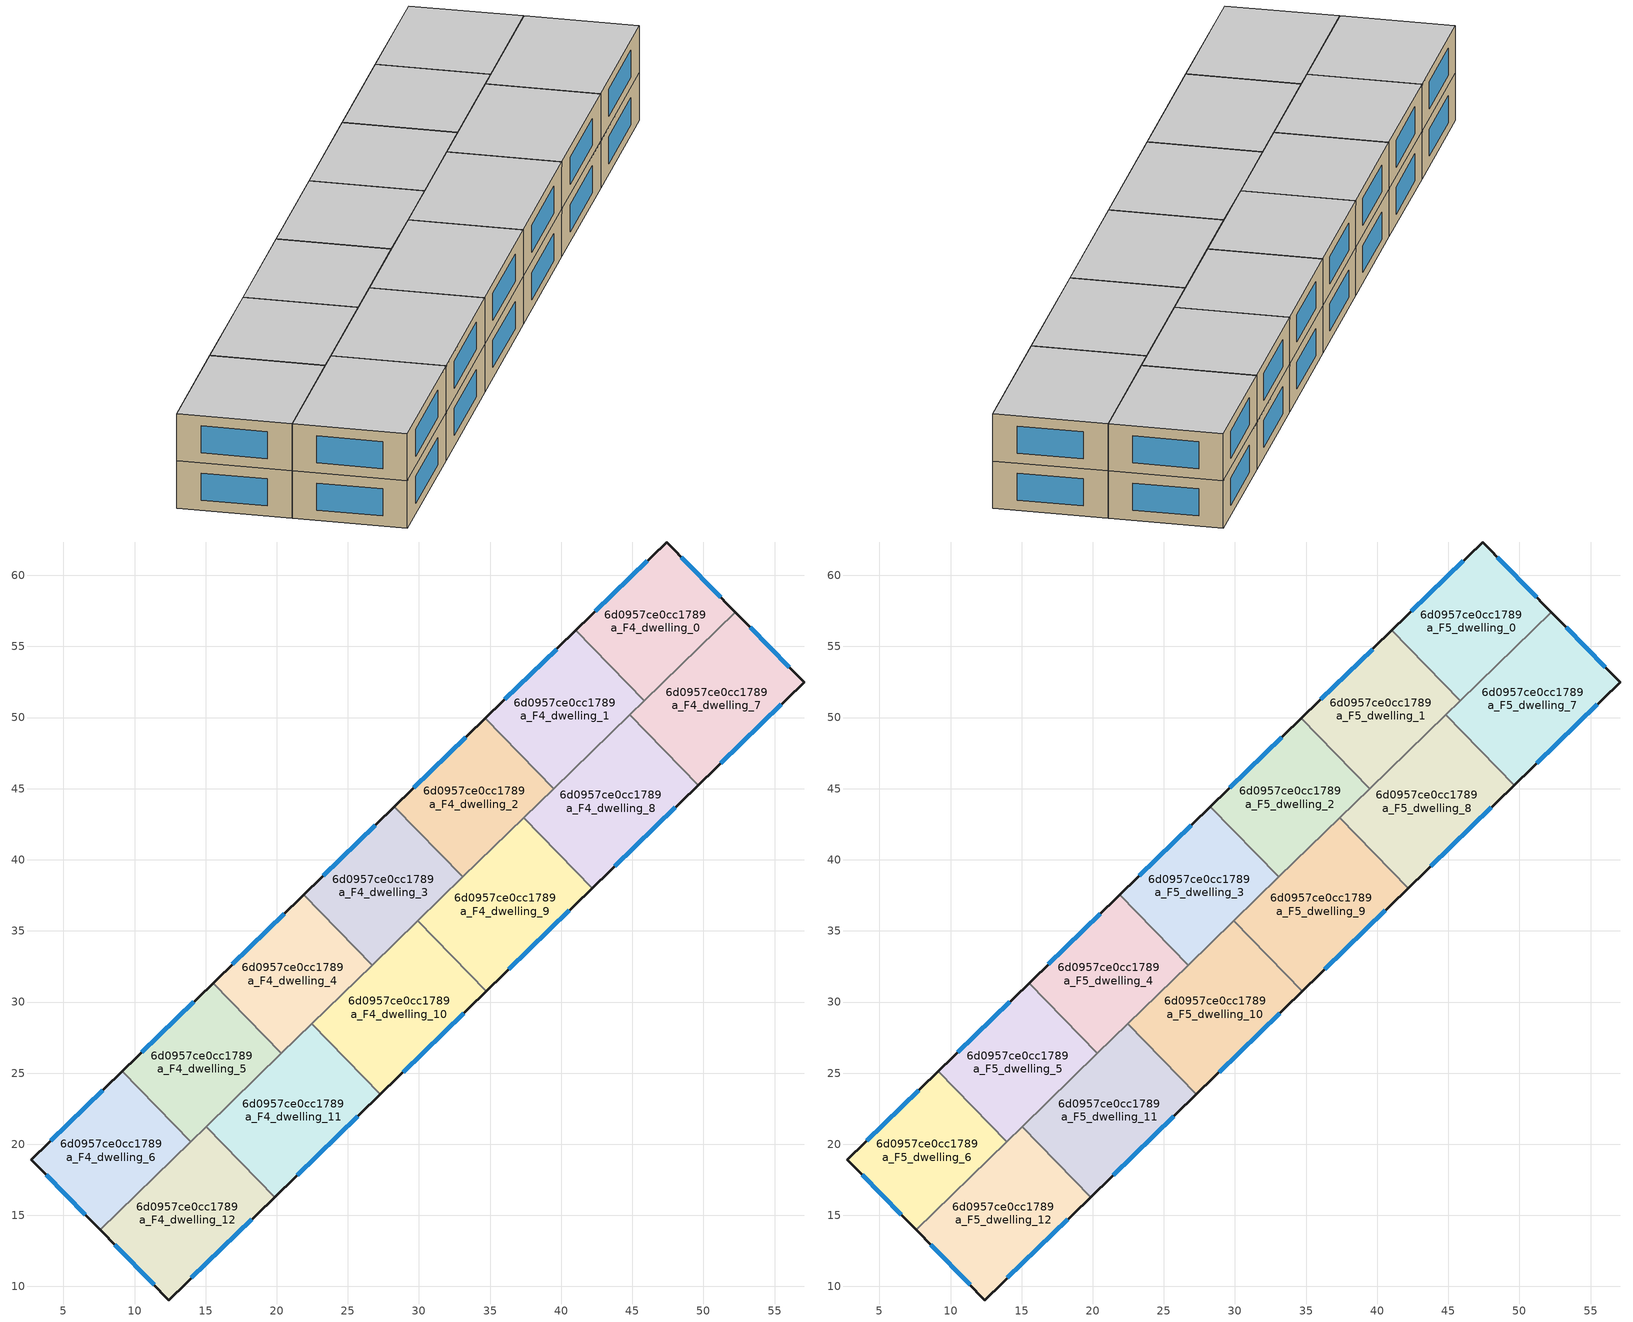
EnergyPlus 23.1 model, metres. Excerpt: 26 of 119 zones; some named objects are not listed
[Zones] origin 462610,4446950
6d0957ce0cc1789a_F4_dwelling_0
 floor to 6d0957ce0cc1789a_F3_dwelling_0 (EU_floor_Construction): 47.41,62.34 52.24,57.41 45.85,51.2 41.04,56.15 z12
 wall outside (EU_wall_Construction): 52.24,57.41 47.41,62.34 41.04,56.15 z12:15
 wall to 6d0957ce0cc1789a_F4_dwelling_1 (EU_wall_Construction): 41.04,56.15 45.85,51.2 z12:15
 wall to 6d0957ce0cc1789a_F4_dwelling_7 (EU_wall_Construction): 45.85,51.2 52.24,57.41 z12:15
 window (EU_Window_Construction): 46.04,61.02 42.4,57.47 / 51.2,58.47 48.44,61.29 z12.64:14.36
6d0957ce0cc1789a_F4_dwelling_1
 floor to 6d0957ce0cc1789a_F3_dwelling_1 (EU_floor_Construction): 41.04,56.15 45.85,51.2 39.47,44.99 34.66,49.94 z12
 wall outside (EU_wall_Construction): 41.04,56.15 34.66,49.94 z12:15
 wall to 6d0957ce0cc1789a_F4_dwelling_2 (EU_wall_Construction): 34.66,49.94 39.47,44.99 z12:15
 wall to 6d0957ce0cc1789a_F4_dwelling_8 (EU_wall_Construction): 39.47,44.99 44.81,50.18 z12:15
 wall to 6d0957ce0cc1789a_F4_dwelling_7 (EU_wall_Construction): 44.81,50.18 45.85,51.2 z12:15
 window (EU_Window_Construction): 39.67,54.82 36.02,51.27 z12.64:14.36
6d0957ce0cc1789a_F4_dwelling_10
 floor to 6d0957ce0cc1789a_F3_dwelling_10 (EU_floor_Construction): 29.92,35.71 34.73,30.76 27.29,23.52 22.48,28.47 z12
 wall outside (EU_wall_Construction): 27.29,23.52 34.73,30.76 z12:15
 wall to 6d0957ce0cc1789a_F4_dwelling_9 (EU_wall_Construction): 34.73,30.76 29.92,35.71 z12:15
 wall to 6d0957ce0cc1789a_F4_dwelling_11 (EU_wall_Construction): 22.48,28.47 27.29,23.52 z12:15
 wall to 6d0957ce0cc1789a_F4_dwelling_4 (EU_wall_Construction): 26.71,32.59 22.48,28.47 z12:15
 wall to 6d0957ce0cc1789a_F4_dwelling_3 (EU_wall_Construction): 29.92,35.71 26.71,32.59 z12:15
 window (EU_Window_Construction): 28.88,25.07 33.14,29.21 z12.64:14.36
6d0957ce0cc1789a_F4_dwelling_11
 floor to 6d0957ce0cc1789a_F3_dwelling_11 (EU_floor_Construction): 22.48,28.47 27.29,23.52 19.85,16.28 15.03,21.23 z12
 wall outside (EU_wall_Construction): 19.85,16.28 27.29,23.52 z12:15
 wall to 6d0957ce0cc1789a_F4_dwelling_12 (EU_wall_Construction): 15.03,21.23 19.85,16.28 z12:15
 wall to 6d0957ce0cc1789a_F4_dwelling_5 (EU_wall_Construction): 20.33,26.38 15.03,21.23 z12:15
 wall to 6d0957ce0cc1789a_F4_dwelling_4 (EU_wall_Construction): 22.48,28.47 20.33,26.38 z12:15
 window (EU_Window_Construction): 21.44,17.83 25.7,21.97 z12.64:14.36
6d0957ce0cc1789a_F4_dwelling_12
 floor to 6d0957ce0cc1789a_F3_dwelling_12 (EU_floor_Construction): 15.03,21.23 19.85,16.28 12.41,9.05 7.58,13.98 z12
 wall outside (EU_wall_Construction): 7.58,13.98 12.41,9.05 19.85,16.28 z12:15
 wall to 6d0957ce0cc1789a_F4_dwelling_6 (EU_wall_Construction): 13.95,20.18 7.58,13.98 z12:15
 wall to 6d0957ce0cc1789a_F4_dwelling_5 (EU_wall_Construction): 15.03,21.23 13.95,20.18 z12:15
 window (EU_Window_Construction): 14,10.6 18.25,14.73 / 8.62,12.93 11.38,10.11 z12.64:14.36
6d0957ce0cc1789a_F4_dwelling_2
 floor to 6d0957ce0cc1789a_F3_dwelling_2 (EU_floor_Construction): 34.66,49.94 39.47,44.99 33.09,38.79 28.28,43.74 z12
 wall outside (EU_wall_Construction): 34.66,49.94 28.28,43.74 z12:15
 wall to 6d0957ce0cc1789a_F4_dwelling_3 (EU_wall_Construction): 28.28,43.74 33.09,38.79 z12:15
 wall to 6d0957ce0cc1789a_F4_dwelling_9 (EU_wall_Construction): 33.09,38.79 37.36,42.95 z12:15
 wall to 6d0957ce0cc1789a_F4_dwelling_8 (EU_wall_Construction): 37.36,42.95 39.47,44.99 z12:15
 window (EU_Window_Construction): 33.29,48.62 29.64,45.07 z12.64:14.36
6d0957ce0cc1789a_F4_dwelling_3
 floor to 6d0957ce0cc1789a_F3_dwelling_3 (EU_floor_Construction): 28.28,43.74 33.09,38.79 26.71,32.59 21.9,37.54 z12
 wall outside (EU_wall_Construction): 28.28,43.74 21.9,37.54 z12:15
 wall to 6d0957ce0cc1789a_F4_dwelling_4 (EU_wall_Construction): 21.9,37.54 26.71,32.59 z12:15
 wall to 6d0957ce0cc1789a_F4_dwelling_9 (EU_wall_Construction): 29.92,35.71 33.09,38.79 z12:15
 window (EU_Window_Construction): 26.91,42.41 23.26,38.87 z12.64:14.36
6d0957ce0cc1789a_F4_dwelling_4
 floor to 6d0957ce0cc1789a_F3_dwelling_4 (EU_floor_Construction): 21.9,37.54 26.71,32.59 20.33,26.38 15.52,31.33 z12
 wall outside (EU_wall_Construction): 21.9,37.54 15.52,31.33 z12:15
 wall to 6d0957ce0cc1789a_F4_dwelling_5 (EU_wall_Construction): 15.52,31.33 20.33,26.38 z12:15
 window (EU_Window_Construction): 20.53,36.21 16.88,32.66 z12.64:14.36
6d0957ce0cc1789a_F4_dwelling_5
 floor to 6d0957ce0cc1789a_F3_dwelling_5 (EU_floor_Construction): 15.52,31.33 20.33,26.38 13.95,20.18 9.14,25.13 z12
 wall outside (EU_wall_Construction): 15.52,31.33 9.14,25.13 z12:15
 wall to 6d0957ce0cc1789a_F4_dwelling_6 (EU_wall_Construction): 9.14,25.13 13.95,20.18 z12:15
 window (EU_Window_Construction): 14.15,30 10.51,26.46 z12.64:14.36
6d0957ce0cc1789a_F4_dwelling_6
 floor to 6d0957ce0cc1789a_F3_dwelling_6 (EU_floor_Construction): 9.14,25.13 13.95,20.18 7.58,13.98 2.75,18.92 z12
 wall outside (EU_wall_Construction): 9.14,25.13 2.75,18.92 7.58,13.98 z12:15
 window (EU_Window_Construction): 3.79,17.86 6.55,15.04 / 7.77,23.8 4.12,20.25 z12.64:14.36
6d0957ce0cc1789a_F4_dwelling_7
 floor to 6d0957ce0cc1789a_F3_dwelling_7 (EU_floor_Construction): 52.24,57.41 57.07,52.48 49.62,45.24 44.81,50.18 z12
 wall outside (EU_wall_Construction): 49.62,45.24 57.07,52.48 52.24,57.41 z12:15
 wall to 6d0957ce0cc1789a_F4_dwelling_8 (EU_wall_Construction): 44.81,50.18 49.62,45.24 z12:15
 window (EU_Window_Construction): 56.04,53.54 53.27,56.36 / 51.22,46.79 55.48,50.93 z12.64:14.36
6d0957ce0cc1789a_F4_dwelling_8
 floor to 6d0957ce0cc1789a_F3_dwelling_8 (EU_floor_Construction): 44.81,50.18 49.62,45.24 42.18,38 37.36,42.95 z12
 wall outside (EU_wall_Construction): 42.18,38 49.62,45.24 z12:15
 wall to 6d0957ce0cc1789a_F4_dwelling_9 (EU_wall_Construction): 37.36,42.95 42.18,38 z12:15
 window (EU_Window_Construction): 43.77,39.55 48.02,43.68 z12.64:14.36
6d0957ce0cc1789a_F4_dwelling_9
 floor to 6d0957ce0cc1789a_F3_dwelling_9 (EU_floor_Construction): 37.36,42.95 42.18,38 34.73,30.76 29.92,35.71 z12
 wall outside (EU_wall_Construction): 34.73,30.76 42.18,38 z12:15
 window (EU_Window_Construction): 36.33,32.31 40.58,36.45 z12.64:14.36
6d0957ce0cc1789a_F5_dwelling_0
 floor to 6d0957ce0cc1789a_F4_dwelling_0 (EU_floor_Construction): 47.41,62.34 52.24,57.41 45.85,51.2 41.04,56.15 z15
 wall outside (EU_wall_Construction): 52.24,57.41 47.41,62.34 41.04,56.15 z15:18
 wall to 6d0957ce0cc1789a_F5_dwelling_1 (EU_wall_Construction): 41.04,56.15 45.85,51.2 z15:18
 wall to 6d0957ce0cc1789a_F5_dwelling_7 (EU_wall_Construction): 45.85,51.2 52.24,57.41 z15:18
 window (EU_Window_Construction): 46.04,61.02 42.4,57.47 / 51.2,58.47 48.44,61.29 z15.64:17.36
 ceiling to 6d0957ce0cc1789a_F6_dwelling_0 (EU_floor_Construction): 52.24,57.41 47.41,62.34 41.04,56.15 45.85,51.2 z18
6d0957ce0cc1789a_F5_dwelling_1
 floor to 6d0957ce0cc1789a_F4_dwelling_1 (EU_floor_Construction): 41.04,56.15 45.85,51.2 39.47,44.99 34.66,49.94 z15
 wall outside (EU_wall_Construction): 41.04,56.15 34.66,49.94 z15:18
 wall to 6d0957ce0cc1789a_F5_dwelling_2 (EU_wall_Construction): 34.66,49.94 39.47,44.99 z15:18
 wall to 6d0957ce0cc1789a_F5_dwelling_8 (EU_wall_Construction): 39.47,44.99 44.81,50.18 z15:18
 wall to 6d0957ce0cc1789a_F5_dwelling_7 (EU_wall_Construction): 44.81,50.18 45.85,51.2 z15:18
 window (EU_Window_Construction): 39.67,54.82 36.02,51.27 z15.64:17.36
 ceiling to 6d0957ce0cc1789a_F6_dwelling_1 (EU_floor_Construction): 45.85,51.2 41.04,56.15 34.66,49.94 39.47,44.99 z18
6d0957ce0cc1789a_F5_dwelling_10
 floor to 6d0957ce0cc1789a_F4_dwelling_10 (EU_floor_Construction): 29.92,35.71 34.73,30.76 27.29,23.52 22.48,28.47 z15
 wall outside (EU_wall_Construction): 27.29,23.52 34.73,30.76 z15:18
 wall to 6d0957ce0cc1789a_F5_dwelling_9 (EU_wall_Construction): 34.73,30.76 29.92,35.71 z15:18
 wall to 6d0957ce0cc1789a_F5_dwelling_11 (EU_wall_Construction): 22.48,28.47 27.29,23.52 z15:18
 wall to 6d0957ce0cc1789a_F5_dwelling_4 (EU_wall_Construction): 26.71,32.59 22.48,28.47 z15:18
 wall to 6d0957ce0cc1789a_F5_dwelling_3 (EU_wall_Construction): 29.92,35.71 26.71,32.59 z15:18
 window (EU_Window_Construction): 28.88,25.07 33.14,29.21 z15.64:17.36
 ceiling to 6d0957ce0cc1789a_F6_dwelling_10 (EU_floor_Construction): 34.73,30.76 29.92,35.71 22.48,28.47 27.29,23.52 z18
6d0957ce0cc1789a_F5_dwelling_11
 floor to 6d0957ce0cc1789a_F4_dwelling_11 (EU_floor_Construction): 22.48,28.47 27.29,23.52 19.85,16.28 15.03,21.23 z15
 wall outside (EU_wall_Construction): 19.85,16.28 27.29,23.52 z15:18
 wall to 6d0957ce0cc1789a_F5_dwelling_12 (EU_wall_Construction): 15.03,21.23 19.85,16.28 z15:18
 wall to 6d0957ce0cc1789a_F5_dwelling_5 (EU_wall_Construction): 20.33,26.38 15.03,21.23 z15:18
 wall to 6d0957ce0cc1789a_F5_dwelling_4 (EU_wall_Construction): 22.48,28.47 20.33,26.38 z15:18
 window (EU_Window_Construction): 21.44,17.83 25.7,21.97 z15.64:17.36
 ceiling to 6d0957ce0cc1789a_F6_dwelling_11 (EU_floor_Construction): 27.29,23.52 22.48,28.47 15.03,21.23 19.85,16.28 z18
6d0957ce0cc1789a_F5_dwelling_12
 floor to 6d0957ce0cc1789a_F4_dwelling_12 (EU_floor_Construction): 15.03,21.23 19.85,16.28 12.41,9.05 7.58,13.98 z15
 wall outside (EU_wall_Construction): 7.58,13.98 12.41,9.05 19.85,16.28 z15:18
 wall to 6d0957ce0cc1789a_F5_dwelling_6 (EU_wall_Construction): 13.95,20.18 7.58,13.98 z15:18
 wall to 6d0957ce0cc1789a_F5_dwelling_5 (EU_wall_Construction): 15.03,21.23 13.95,20.18 z15:18
 window (EU_Window_Construction): 14,10.6 18.25,14.73 / 8.62,12.93 11.38,10.11 z15.64:17.36
 ceiling to 6d0957ce0cc1789a_F6_dwelling_12 (EU_floor_Construction): 19.85,16.28 15.03,21.23 7.58,13.98 12.41,9.05 z18
6d0957ce0cc1789a_F5_dwelling_2
 floor to 6d0957ce0cc1789a_F4_dwelling_2 (EU_floor_Construction): 34.66,49.94 39.47,44.99 33.09,38.79 28.28,43.74 z15
 wall outside (EU_wall_Construction): 34.66,49.94 28.28,43.74 z15:18
 wall to 6d0957ce0cc1789a_F5_dwelling_3 (EU_wall_Construction): 28.28,43.74 33.09,38.79 z15:18
 wall to 6d0957ce0cc1789a_F5_dwelling_9 (EU_wall_Construction): 33.09,38.79 37.36,42.95 z15:18
 wall to 6d0957ce0cc1789a_F5_dwelling_8 (EU_wall_Construction): 37.36,42.95 39.47,44.99 z15:18
 window (EU_Window_Construction): 33.29,48.62 29.64,45.07 z15.64:17.36
 ceiling to 6d0957ce0cc1789a_F6_dwelling_2 (EU_floor_Construction): 39.47,44.99 34.66,49.94 28.28,43.74 33.09,38.79 z18
6d0957ce0cc1789a_F5_dwelling_3
 floor to 6d0957ce0cc1789a_F4_dwelling_3 (EU_floor_Construction): 28.28,43.74 33.09,38.79 26.71,32.59 21.9,37.54 z15
 wall outside (EU_wall_Construction): 28.28,43.74 21.9,37.54 z15:18
 wall to 6d0957ce0cc1789a_F5_dwelling_4 (EU_wall_Construction): 21.9,37.54 26.71,32.59 z15:18
 wall to 6d0957ce0cc1789a_F5_dwelling_9 (EU_wall_Construction): 29.92,35.71 33.09,38.79 z15:18
 window (EU_Window_Construction): 26.91,42.41 23.26,38.87 z15.64:17.36
 ceiling to 6d0957ce0cc1789a_F6_dwelling_3 (EU_floor_Construction): 33.09,38.79 28.28,43.74 21.9,37.54 26.71,32.59 z18
6d0957ce0cc1789a_F5_dwelling_4
 floor to 6d0957ce0cc1789a_F4_dwelling_4 (EU_floor_Construction): 21.9,37.54 26.71,32.59 20.33,26.38 15.52,31.33 z15
 wall outside (EU_wall_Construction): 21.9,37.54 15.52,31.33 z15:18
 wall to 6d0957ce0cc1789a_F5_dwelling_5 (EU_wall_Construction): 15.52,31.33 20.33,26.38 z15:18
 window (EU_Window_Construction): 20.53,36.21 16.88,32.66 z15.64:17.36
 ceiling to 6d0957ce0cc1789a_F6_dwelling_4 (EU_floor_Construction): 26.71,32.59 21.9,37.54 15.52,31.33 20.33,26.38 z18
6d0957ce0cc1789a_F5_dwelling_5
 floor to 6d0957ce0cc1789a_F4_dwelling_5 (EU_floor_Construction): 15.52,31.33 20.33,26.38 13.95,20.18 9.14,25.13 z15
 wall outside (EU_wall_Construction): 15.52,31.33 9.14,25.13 z15:18
 wall to 6d0957ce0cc1789a_F5_dwelling_6 (EU_wall_Construction): 9.14,25.13 13.95,20.18 z15:18
 window (EU_Window_Construction): 14.15,30 10.51,26.46 z15.64:17.36
 ceiling to 6d0957ce0cc1789a_F6_dwelling_5 (EU_floor_Construction): 20.33,26.38 15.52,31.33 9.14,25.13 13.95,20.18 z18
6d0957ce0cc1789a_F5_dwelling_6
 floor to 6d0957ce0cc1789a_F4_dwelling_6 (EU_floor_Construction): 9.14,25.13 13.95,20.18 7.58,13.98 2.75,18.92 z15
 wall outside (EU_wall_Construction): 9.14,25.13 2.75,18.92 7.58,13.98 z15:18
 window (EU_Window_Construction): 3.79,17.86 6.55,15.04 / 7.77,23.8 4.12,20.25 z15.64:17.36
 ceiling to 6d0957ce0cc1789a_F6_dwelling_6 (EU_floor_Construction): 13.95,20.18 9.14,25.13 2.75,18.92 7.58,13.98 z18
6d0957ce0cc1789a_F5_dwelling_7
 floor to 6d0957ce0cc1789a_F4_dwelling_7 (EU_floor_Construction): 52.24,57.41 57.07,52.48 49.62,45.24 44.81,50.18 z15
 wall outside (EU_wall_Construction): 49.62,45.24 57.07,52.48 52.24,57.41 z15:18
 wall to 6d0957ce0cc1789a_F5_dwelling_8 (EU_wall_Construction): 44.81,50.18 49.62,45.24 z15:18
 window (EU_Window_Construction): 56.04,53.54 53.27,56.36 / 51.22,46.79 55.48,50.93 z15.64:17.36
 ceiling to 6d0957ce0cc1789a_F6_dwelling_7 (EU_floor_Construction): 57.07,52.48 52.24,57.41 44.81,50.18 49.62,45.24 z18
6d0957ce0cc1789a_F5_dwelling_8
 floor to 6d0957ce0cc1789a_F4_dwelling_8 (EU_floor_Construction): 44.81,50.18 49.62,45.24 42.18,38 37.36,42.95 z15
 wall outside (EU_wall_Construction): 42.18,38 49.62,45.24 z15:18
 wall to 6d0957ce0cc1789a_F5_dwelling_9 (EU_wall_Construction): 37.36,42.95 42.18,38 z15:18
 window (EU_Window_Construction): 43.77,39.55 48.02,43.68 z15.64:17.36
 ceiling to 6d0957ce0cc1789a_F6_dwelling_8 (EU_floor_Construction): 49.62,45.24 44.81,50.18 37.36,42.95 42.18,38 z18
6d0957ce0cc1789a_F5_dwelling_9
 floor to 6d0957ce0cc1789a_F4_dwelling_9 (EU_floor_Construction): 37.36,42.95 42.18,38 34.73,30.76 29.92,35.71 z15
 wall outside (EU_wall_Construction): 34.73,30.76 42.18,38 z15:18
 window (EU_Window_Construction): 36.33,32.31 40.58,36.45 z15.64:17.36
 ceiling to 6d0957ce0cc1789a_F6_dwelling_9 (EU_floor_Construction): 42.18,38 37.36,42.95 29.92,35.71 34.73,30.76 z18
[Building]
EU S2 Campaign: North Axis=0; Terrain=City; Solar Distribution=FullExterior
[Site:Location]
Yerevan-Zvartnots.Intl.AP: Latitude=40.15; Longitude=44.383; Time Zone=4; Elevation=854
[SizingPeriod:WeatherFileDays]
AnnualSizingPeriod: Begin Month=1; Begin Day of Month=1; End Month=12; End Day of Month=31; Day of Week for Start Day=Monday; Use Weather File Daylight Saving Period=No; Use Weather File Rain and Snow Indicators=No
[MATERIAL]
EU_InternalMass_Material: Roughness=MediumRough; Thickness=0.1; Conductivity=1; Density=1800; Specific Heat=900; Thermal Absorptance=0.9; Solar Absorptance=0.7; Visible Absorptance=0.7
[MATERIAL:NOMASS] Roughness=MediumRough; Thermal Absorptance=0.9; Solar Absorptance=0.7; Visible Absorptance=0.7
Name | Thermal Resistance
EU_wall_NoMass | 1.05043
EU_floor_NoMass | 0.478065
[WINDOWMATERIAL:SIMPLEGLAZINGSYSTEM]
EU_Window_SimpleGlazing: UFactor=2.5566; Solar Heat Gain Coefficient=0.75; Visible Transmittance=0.75
[CONSTRUCTION]
EU_wall_Construction: EU_wall_NoMass
EU_floor_Construction: EU_floor_NoMass
EU_Window_Construction: EU_Window_SimpleGlazing
EU_InternalMass_Construction: EU_InternalMass_Material
[ZONE] Type=1; Multiplier=1; Ceiling Height=autocalculate; Floor Area=autocalculate; Part of Total Floor Area=Yes
Name | Volume
6d0957ce0cc1789a_F4_dwelling_0; 6d0957ce0cc1789a_F5_dwelling_0 | 184.315
6d0957ce0cc1789a_F4_dwelling_1; 6d0957ce0cc1789a_F5_dwelling_1 | 184.337
6d0957ce0cc1789a_F4_dwelling_10; 6d0957ce0cc1789a_F5_dwelling_10 | 215.049
6d0957ce0cc1789a_F4_dwelling_11; 6d0957ce0cc1789a_F5_dwelling_11 | 215.037
6d0957ce0cc1789a_F4_dwelling_12; 6d0957ce0cc1789a_F5_dwelling_12 | 215.048
6d0957ce0cc1789a_F4_dwelling_2; 6d0957ce0cc1789a_F5_dwelling_2 | 184.326
6d0957ce0cc1789a_F4_dwelling_3; 6d0957ce0cc1789a_F5_dwelling_3; 6d0957ce0cc1789a_F4_dwelling_4; 6d0957ce0cc1789a_F5_dwelling_4 | 184.329
6d0957ce0cc1789a_F4_dwelling_5; 6d0957ce0cc1789a_F5_dwelling_5 | 184.33
6d0957ce0cc1789a_F4_dwelling_6; 6d0957ce0cc1789a_F5_dwelling_6 | 184.331
6d0957ce0cc1789a_F4_dwelling_7; 6d0957ce0cc1789a_F5_dwelling_7 | 215.028
6d0957ce0cc1789a_F4_dwelling_8; 6d0957ce0cc1789a_F5_dwelling_8 | 215.03
6d0957ce0cc1789a_F4_dwelling_9; 6d0957ce0cc1789a_F5_dwelling_9 | 215.016
[INTERNALMASS] Construction=EU_InternalMass_Construction
Name | Zone or ZoneList | Surface Area
6d0957ce0cc1789a_F4_dwelling_0_EU_InternalMass | 6d0957ce0cc1789a_F4_dwelling_0 | 61.4383
6d0957ce0cc1789a_F4_dwelling_1_EU_InternalMass | 6d0957ce0cc1789a_F4_dwelling_1 | 61.4456
6d0957ce0cc1789a_F4_dwelling_2_EU_InternalMass | 6d0957ce0cc1789a_F4_dwelling_2 | 61.4421
6d0957ce0cc1789a_F4_dwelling_3_EU_InternalMass | 6d0957ce0cc1789a_F4_dwelling_3 | 61.4429
6d0957ce0cc1789a_F4_dwelling_4_EU_InternalMass | 6d0957ce0cc1789a_F4_dwelling_4 | 61.4429
6d0957ce0cc1789a_F4_dwelling_5_EU_InternalMass | 6d0957ce0cc1789a_F4_dwelling_5 | 61.4435
6d0957ce0cc1789a_F4_dwelling_6_EU_InternalMass | 6d0957ce0cc1789a_F4_dwelling_6 | 61.4437
6d0957ce0cc1789a_F4_dwelling_7_EU_InternalMass | 6d0957ce0cc1789a_F4_dwelling_7 | 71.676
6d0957ce0cc1789a_F4_dwelling_8_EU_InternalMass | 6d0957ce0cc1789a_F4_dwelling_8 | 71.6767
6d0957ce0cc1789a_F4_dwelling_9_EU_InternalMass | 6d0957ce0cc1789a_F4_dwelling_9 | 71.6719
6d0957ce0cc1789a_F4_dwelling_10_EU_InternalMass | 6d0957ce0cc1789a_F4_dwelling_10 | 71.6828
6d0957ce0cc1789a_F4_dwelling_11_EU_InternalMass | 6d0957ce0cc1789a_F4_dwelling_11 | 71.6792
6d0957ce0cc1789a_F4_dwelling_12_EU_InternalMass | 6d0957ce0cc1789a_F4_dwelling_12 | 71.6827
6d0957ce0cc1789a_F5_dwelling_0_EU_InternalMass | 6d0957ce0cc1789a_F5_dwelling_0 | 61.4383
6d0957ce0cc1789a_F5_dwelling_1_EU_InternalMass | 6d0957ce0cc1789a_F5_dwelling_1 | 61.4456
6d0957ce0cc1789a_F5_dwelling_2_EU_InternalMass | 6d0957ce0cc1789a_F5_dwelling_2 | 61.4421
6d0957ce0cc1789a_F5_dwelling_3_EU_InternalMass | 6d0957ce0cc1789a_F5_dwelling_3 | 61.4429
6d0957ce0cc1789a_F5_dwelling_4_EU_InternalMass | 6d0957ce0cc1789a_F5_dwelling_4 | 61.4429
6d0957ce0cc1789a_F5_dwelling_5_EU_InternalMass | 6d0957ce0cc1789a_F5_dwelling_5 | 61.4435
6d0957ce0cc1789a_F5_dwelling_6_EU_InternalMass | 6d0957ce0cc1789a_F5_dwelling_6 | 61.4437
6d0957ce0cc1789a_F5_dwelling_7_EU_InternalMass | 6d0957ce0cc1789a_F5_dwelling_7 | 71.676
6d0957ce0cc1789a_F5_dwelling_8_EU_InternalMass | 6d0957ce0cc1789a_F5_dwelling_8 | 71.6767
6d0957ce0cc1789a_F5_dwelling_9_EU_InternalMass | 6d0957ce0cc1789a_F5_dwelling_9 | 71.6719
6d0957ce0cc1789a_F5_dwelling_10_EU_InternalMass | 6d0957ce0cc1789a_F5_dwelling_10 | 71.6828
6d0957ce0cc1789a_F5_dwelling_11_EU_InternalMass | 6d0957ce0cc1789a_F5_dwelling_11 | 71.6792
6d0957ce0cc1789a_F5_dwelling_12_EU_InternalMass | 6d0957ce0cc1789a_F5_dwelling_12 | 71.6827
[OTHEREQUIPMENT] Fuel Type=Electricity; Design Level Calculation Method=Watts/Area; Power per Zone Floor Area=1; Fraction Latent=0; Fraction Radiant=0; Fraction Lost=0; Carbon Dioxide Generation Rate=0; EndUse Subcategory=EU_Step8_InternalGains
Name | Zone or ZoneList or Space or SpaceList | Schedule
EU_Step8_InternalGain_6d0957ce0cc1789a_F4_dwelling_0_f000 | 6d0957ce0cc1789a_F4_dwelling_0 | EU_Step8_GainSchedule_6d0957ce0cc1789a_F4_dwelling_0_f000
EU_Step8_InternalGain_6d0957ce0cc1789a_F4_dwelling_1_f000 | 6d0957ce0cc1789a_F4_dwelling_1 | EU_Step8_GainSchedule_6d0957ce0cc1789a_F4_dwelling_1_f000
EU_Step8_InternalGain_6d0957ce0cc1789a_F4_dwelling_2_f000 | 6d0957ce0cc1789a_F4_dwelling_2 | EU_Step8_GainSchedule_6d0957ce0cc1789a_F4_dwelling_2_f000
EU_Step8_InternalGain_6d0957ce0cc1789a_F4_dwelling_3_f000 | 6d0957ce0cc1789a_F4_dwelling_3 | EU_Step8_GainSchedule_6d0957ce0cc1789a_F4_dwelling_3_f000
EU_Step8_InternalGain_6d0957ce0cc1789a_F4_dwelling_4_f000 | 6d0957ce0cc1789a_F4_dwelling_4 | EU_Step8_GainSchedule_6d0957ce0cc1789a_F4_dwelling_4_f000
EU_Step8_InternalGain_6d0957ce0cc1789a_F4_dwelling_5_f000 | 6d0957ce0cc1789a_F4_dwelling_5 | EU_Step8_GainSchedule_6d0957ce0cc1789a_F4_dwelling_5_f000
EU_Step8_InternalGain_6d0957ce0cc1789a_F4_dwelling_6_f000 | 6d0957ce0cc1789a_F4_dwelling_6 | EU_Step8_GainSchedule_6d0957ce0cc1789a_F4_dwelling_6_f000
EU_Step8_InternalGain_6d0957ce0cc1789a_F4_dwelling_7_f000 | 6d0957ce0cc1789a_F4_dwelling_7 | EU_Step8_GainSchedule_6d0957ce0cc1789a_F4_dwelling_7_f000
EU_Step8_InternalGain_6d0957ce0cc1789a_F4_dwelling_8_f000 | 6d0957ce0cc1789a_F4_dwelling_8 | EU_Step8_GainSchedule_6d0957ce0cc1789a_F4_dwelling_8_f000
EU_Step8_InternalGain_6d0957ce0cc1789a_F4_dwelling_9_f000 | 6d0957ce0cc1789a_F4_dwelling_9 | EU_Step8_GainSchedule_6d0957ce0cc1789a_F4_dwelling_9_f000
EU_Step8_InternalGain_6d0957ce0cc1789a_F4_dwelling_10_f000 | 6d0957ce0cc1789a_F4_dwelling_10 | EU_Step8_GainSchedule_6d0957ce0cc1789a_F4_dwelling_10_f000
EU_Step8_InternalGain_6d0957ce0cc1789a_F4_dwelling_11_f000 | 6d0957ce0cc1789a_F4_dwelling_11 | EU_Step8_GainSchedule_6d0957ce0cc1789a_F4_dwelling_11_f000
EU_Step8_InternalGain_6d0957ce0cc1789a_F4_dwelling_12_f000 | 6d0957ce0cc1789a_F4_dwelling_12 | EU_Step8_GainSchedule_6d0957ce0cc1789a_F4_dwelling_12_f000
EU_Step8_InternalGain_6d0957ce0cc1789a_F5_dwelling_0_f000 | 6d0957ce0cc1789a_F5_dwelling_0 | EU_Step8_GainSchedule_6d0957ce0cc1789a_F5_dwelling_0_f000
EU_Step8_InternalGain_6d0957ce0cc1789a_F5_dwelling_1_f000 | 6d0957ce0cc1789a_F5_dwelling_1 | EU_Step8_GainSchedule_6d0957ce0cc1789a_F5_dwelling_1_f000
EU_Step8_InternalGain_6d0957ce0cc1789a_F5_dwelling_2_f000 | 6d0957ce0cc1789a_F5_dwelling_2 | EU_Step8_GainSchedule_6d0957ce0cc1789a_F5_dwelling_2_f000
EU_Step8_InternalGain_6d0957ce0cc1789a_F5_dwelling_3_f000 | 6d0957ce0cc1789a_F5_dwelling_3 | EU_Step8_GainSchedule_6d0957ce0cc1789a_F5_dwelling_3_f000
EU_Step8_InternalGain_6d0957ce0cc1789a_F5_dwelling_4_f000 | 6d0957ce0cc1789a_F5_dwelling_4 | EU_Step8_GainSchedule_6d0957ce0cc1789a_F5_dwelling_4_f000
EU_Step8_InternalGain_6d0957ce0cc1789a_F5_dwelling_5_f000 | 6d0957ce0cc1789a_F5_dwelling_5 | EU_Step8_GainSchedule_6d0957ce0cc1789a_F5_dwelling_5_f000
EU_Step8_InternalGain_6d0957ce0cc1789a_F5_dwelling_6_f000 | 6d0957ce0cc1789a_F5_dwelling_6 | EU_Step8_GainSchedule_6d0957ce0cc1789a_F5_dwelling_6_f000
EU_Step8_InternalGain_6d0957ce0cc1789a_F5_dwelling_7_f000 | 6d0957ce0cc1789a_F5_dwelling_7 | EU_Step8_GainSchedule_6d0957ce0cc1789a_F5_dwelling_7_f000
EU_Step8_InternalGain_6d0957ce0cc1789a_F5_dwelling_8_f000 | 6d0957ce0cc1789a_F5_dwelling_8 | EU_Step8_GainSchedule_6d0957ce0cc1789a_F5_dwelling_8_f000
EU_Step8_InternalGain_6d0957ce0cc1789a_F5_dwelling_9_f000 | 6d0957ce0cc1789a_F5_dwelling_9 | EU_Step8_GainSchedule_6d0957ce0cc1789a_F5_dwelling_9_f000
EU_Step8_InternalGain_6d0957ce0cc1789a_F5_dwelling_10_f000 | 6d0957ce0cc1789a_F5_dwelling_10 | EU_Step8_GainSchedule_6d0957ce0cc1789a_F5_dwelling_10_f000
EU_Step8_InternalGain_6d0957ce0cc1789a_F5_dwelling_11_f000 | 6d0957ce0cc1789a_F5_dwelling_11 | EU_Step8_GainSchedule_6d0957ce0cc1789a_F5_dwelling_11_f000
EU_Step8_InternalGain_6d0957ce0cc1789a_F5_dwelling_12_f000 | 6d0957ce0cc1789a_F5_dwelling_12 | EU_Step8_GainSchedule_6d0957ce0cc1789a_F5_dwelling_12_f000
[ZONEVENTILATION:DESIGNFLOWRATE] Schedule=EU_AlwaysOn; Design Flow Rate Calculation Method=AirChanges/Hour; Air Changes per Hour=0.557805; Ventilation Type=Natural; Fan Pressure Rise=0; Fan Total Efficiency=1; Constant Term Coefficient=1; Temperature Term Coefficient=0; Velocity Term Coefficient=0; Velocity Squared Term Coefficient=0; Minimum Indoor Temperature=-100; Maximum Indoor Temperature=100; Delta Temperature=-100; Minimum Outdoor Temperature=-100; Maximum Outdoor Temperature=100; Maximum Wind Speed=40
Name | Zone or ZoneList or Space or SpaceList
EU_ConstantAir_6d0957ce0cc1789a_F4_dwelling_0 | 6d0957ce0cc1789a_F4_dwelling_0
EU_ConstantAir_6d0957ce0cc1789a_F4_dwelling_1 | 6d0957ce0cc1789a_F4_dwelling_1
EU_ConstantAir_6d0957ce0cc1789a_F4_dwelling_2 | 6d0957ce0cc1789a_F4_dwelling_2
EU_ConstantAir_6d0957ce0cc1789a_F4_dwelling_3 | 6d0957ce0cc1789a_F4_dwelling_3
EU_ConstantAir_6d0957ce0cc1789a_F4_dwelling_4 | 6d0957ce0cc1789a_F4_dwelling_4
EU_ConstantAir_6d0957ce0cc1789a_F4_dwelling_5 | 6d0957ce0cc1789a_F4_dwelling_5
EU_ConstantAir_6d0957ce0cc1789a_F4_dwelling_6 | 6d0957ce0cc1789a_F4_dwelling_6
EU_ConstantAir_6d0957ce0cc1789a_F4_dwelling_7 | 6d0957ce0cc1789a_F4_dwelling_7
EU_ConstantAir_6d0957ce0cc1789a_F4_dwelling_8 | 6d0957ce0cc1789a_F4_dwelling_8
EU_ConstantAir_6d0957ce0cc1789a_F4_dwelling_9 | 6d0957ce0cc1789a_F4_dwelling_9
EU_ConstantAir_6d0957ce0cc1789a_F4_dwelling_10 | 6d0957ce0cc1789a_F4_dwelling_10
EU_ConstantAir_6d0957ce0cc1789a_F4_dwelling_11 | 6d0957ce0cc1789a_F4_dwelling_11
EU_ConstantAir_6d0957ce0cc1789a_F4_dwelling_12 | 6d0957ce0cc1789a_F4_dwelling_12
EU_ConstantAir_6d0957ce0cc1789a_F5_dwelling_0 | 6d0957ce0cc1789a_F5_dwelling_0
EU_ConstantAir_6d0957ce0cc1789a_F5_dwelling_1 | 6d0957ce0cc1789a_F5_dwelling_1
EU_ConstantAir_6d0957ce0cc1789a_F5_dwelling_2 | 6d0957ce0cc1789a_F5_dwelling_2
EU_ConstantAir_6d0957ce0cc1789a_F5_dwelling_3 | 6d0957ce0cc1789a_F5_dwelling_3
EU_ConstantAir_6d0957ce0cc1789a_F5_dwelling_4 | 6d0957ce0cc1789a_F5_dwelling_4
EU_ConstantAir_6d0957ce0cc1789a_F5_dwelling_5 | 6d0957ce0cc1789a_F5_dwelling_5
EU_ConstantAir_6d0957ce0cc1789a_F5_dwelling_6 | 6d0957ce0cc1789a_F5_dwelling_6
EU_ConstantAir_6d0957ce0cc1789a_F5_dwelling_7 | 6d0957ce0cc1789a_F5_dwelling_7
EU_ConstantAir_6d0957ce0cc1789a_F5_dwelling_8 | 6d0957ce0cc1789a_F5_dwelling_8
EU_ConstantAir_6d0957ce0cc1789a_F5_dwelling_9 | 6d0957ce0cc1789a_F5_dwelling_9
EU_ConstantAir_6d0957ce0cc1789a_F5_dwelling_10 | 6d0957ce0cc1789a_F5_dwelling_10
EU_ConstantAir_6d0957ce0cc1789a_F5_dwelling_11 | 6d0957ce0cc1789a_F5_dwelling_11
EU_ConstantAir_6d0957ce0cc1789a_F5_dwelling_12 | 6d0957ce0cc1789a_F5_dwelling_12
[HVACTEMPLATE:ZONE:IDEALLOADSAIRSYSTEM] System Availability Schedule=EU_AlwaysOn; Maximum Heating Supply Air Temperature=50; Minimum Cooling Supply Air Temperature=13; Maximum Heating Supply Air Humidity Ratio=0.0156; Minimum Cooling Supply Air Humidity Ratio=0.0077; Heating Limit=NoLimit; Cooling Limit=NoLimit; Heating Availability Schedule=EU_AlwaysOn; Cooling Availability Schedule=EU_CoolingOff; Dehumidification Control Type=ConstantSensibleHeatRatio; Cooling Sensible Heat Ratio=0.7; Dehumidification Setpoint=60; Humidification Control Type=None; Humidification Setpoint=30; Outdoor Air Method=None; Outdoor Air Flow Rate per Person=0.00944; Outdoor Air Flow Rate per Zone Floor Area=0; Outdoor Air Flow Rate per Zone=0; Demand Controlled Ventilation Type=None; Outdoor Air Economizer Type=NoEconomizer; Heat Recovery Type=None; Sensible Heat Recovery Effectiveness=0.7; Latent Heat Recovery Effectiveness=0.65
Name | Template Thermostat
6d0957ce0cc1789a_F4_dwelling_0 | EU_HeatOnly_6d0957ce0cc1789a_F4_dwelling_0
6d0957ce0cc1789a_F4_dwelling_1 | EU_HeatOnly_6d0957ce0cc1789a_F4_dwelling_1
6d0957ce0cc1789a_F4_dwelling_2 | EU_HeatOnly_6d0957ce0cc1789a_F4_dwelling_2
6d0957ce0cc1789a_F4_dwelling_3 | EU_HeatOnly_6d0957ce0cc1789a_F4_dwelling_3
6d0957ce0cc1789a_F4_dwelling_4 | EU_HeatOnly_6d0957ce0cc1789a_F4_dwelling_4
6d0957ce0cc1789a_F4_dwelling_5 | EU_HeatOnly_6d0957ce0cc1789a_F4_dwelling_5
6d0957ce0cc1789a_F4_dwelling_6 | EU_HeatOnly_6d0957ce0cc1789a_F4_dwelling_6
6d0957ce0cc1789a_F4_dwelling_7 | EU_HeatOnly_6d0957ce0cc1789a_F4_dwelling_7
6d0957ce0cc1789a_F4_dwelling_8 | EU_HeatOnly_6d0957ce0cc1789a_F4_dwelling_8
6d0957ce0cc1789a_F4_dwelling_9 | EU_HeatOnly_6d0957ce0cc1789a_F4_dwelling_9
6d0957ce0cc1789a_F4_dwelling_10 | EU_HeatOnly_6d0957ce0cc1789a_F4_dwelling_10
6d0957ce0cc1789a_F4_dwelling_11 | EU_HeatOnly_6d0957ce0cc1789a_F4_dwelling_11
6d0957ce0cc1789a_F4_dwelling_12 | EU_HeatOnly_6d0957ce0cc1789a_F4_dwelling_12
6d0957ce0cc1789a_F5_dwelling_0 | EU_HeatOnly_6d0957ce0cc1789a_F5_dwelling_0
6d0957ce0cc1789a_F5_dwelling_1 | EU_HeatOnly_6d0957ce0cc1789a_F5_dwelling_1
6d0957ce0cc1789a_F5_dwelling_2 | EU_HeatOnly_6d0957ce0cc1789a_F5_dwelling_2
6d0957ce0cc1789a_F5_dwelling_3 | EU_HeatOnly_6d0957ce0cc1789a_F5_dwelling_3
6d0957ce0cc1789a_F5_dwelling_4 | EU_HeatOnly_6d0957ce0cc1789a_F5_dwelling_4
6d0957ce0cc1789a_F5_dwelling_5 | EU_HeatOnly_6d0957ce0cc1789a_F5_dwelling_5
6d0957ce0cc1789a_F5_dwelling_6 | EU_HeatOnly_6d0957ce0cc1789a_F5_dwelling_6
6d0957ce0cc1789a_F5_dwelling_7 | EU_HeatOnly_6d0957ce0cc1789a_F5_dwelling_7
6d0957ce0cc1789a_F5_dwelling_8 | EU_HeatOnly_6d0957ce0cc1789a_F5_dwelling_8
6d0957ce0cc1789a_F5_dwelling_9 | EU_HeatOnly_6d0957ce0cc1789a_F5_dwelling_9
6d0957ce0cc1789a_F5_dwelling_10 | EU_HeatOnly_6d0957ce0cc1789a_F5_dwelling_10
6d0957ce0cc1789a_F5_dwelling_11 | EU_HeatOnly_6d0957ce0cc1789a_F5_dwelling_11
6d0957ce0cc1789a_F5_dwelling_12 | EU_HeatOnly_6d0957ce0cc1789a_F5_dwelling_12
[SIZING:ZONE] Zone Cooling Design Supply Air Temperature Input Method=SupplyAirTemperature; Zone Cooling Design Supply Air Temperature=13; Zone Heating Design Supply Air Temperature Input Method=SupplyAirTemperature; Zone Heating Design Supply Air Temperature=50; Zone Cooling Design Supply Air Humidity Ratio=0.008; Zone Heating Design Supply Air Humidity Ratio=0.008; Cooling Design Air Flow Method=DesignDay; Cooling Design Air Flow Rate=0; Cooling Minimum Air Flow per Zone Floor Area=0.000762; Cooling Minimum Air Flow=0; Cooling Minimum Air Flow Fraction=0.2; Heating Design Air Flow Method=DesignDay; Heating Design Air Flow Rate=0; Heating Maximum Air Flow per Zone Floor Area=0.002032; Heating Maximum Air Flow=0.141576; Heating Maximum Air Flow Fraction=0.3; Account for Dedicated Outdoor Air System=No; Dedicated Outdoor Air System Control Strategy=NeutralSupplyAir; Dedicated Outdoor Air Low Setpoint Temperature for Design=autosize; Dedicated Outdoor Air High Setpoint Temperature for Design=autosize; Zone Load Sizing Method=Sensible Load Only No Latent Load; Zone Latent Cooling Design Supply Air Humidity Ratio Input Method=HumidityRatioDifference; Zone Cooling Design Supply Air Humidity Ratio Difference=0.005; Zone Latent Heating Design Supply Air Humidity Ratio Input Method=HumidityRatioDifference; Zone Humidification Design Supply Air Humidity Ratio Difference=0.005
6d0957ce0cc1789a_F4_dwelling_0; 6d0957ce0cc1789a_F4_dwelling_1; 6d0957ce0cc1789a_F4_dwelling_2; 6d0957ce0cc1789a_F4_dwelling_3; 6d0957ce0cc1789a_F4_dwelling_4; 6d0957ce0cc1789a_F4_dwelling_5; 6d0957ce0cc1789a_F4_dwelling_6; 6d0957ce0cc1789a_F4_dwelling_7; 6d0957ce0cc1789a_F4_dwelling_8; 6d0957ce0cc1789a_F4_dwelling_9; 6d0957ce0cc1789a_F4_dwelling_10; 6d0957ce0cc1789a_F4_dwelling_11; 6d0957ce0cc1789a_F4_dwelling_12; 6d0957ce0cc1789a_F5_dwelling_0; 6d0957ce0cc1789a_F5_dwelling_1; 6d0957ce0cc1789a_F5_dwelling_2; 6d0957ce0cc1789a_F5_dwelling_3; 6d0957ce0cc1789a_F5_dwelling_4; 6d0957ce0cc1789a_F5_dwelling_5; 6d0957ce0cc1789a_F5_dwelling_6; 6d0957ce0cc1789a_F5_dwelling_7; 6d0957ce0cc1789a_F5_dwelling_8; 6d0957ce0cc1789a_F5_dwelling_9; 6d0957ce0cc1789a_F5_dwelling_10; 6d0957ce0cc1789a_F5_dwelling_11; 6d0957ce0cc1789a_F5_dwelling_12
[SCHEDULE:CONSTANT]
Name | Hourly Value
EU_AlwaysOn | 1
EU_CoolingOff | 0
[SCHEDULE:FILE] Column Number=1; Rows to Skip at Top=0; Number of Hours of Data=8760; Column Separator=Comma; Interpolate to Timestep=No; Minutes per Item=60; Adjust Schedule for Daylight Savings=Yes
Name | File
EU_Step8_GainSchedule_6d0957ce0cc1789a_F4_dwelling_0_f000 | ../../schedules/6d0957ce0cc1789a/6d0957ce0cc1789a_F4_dwelling_0_f000_gain.csv
EU_Step8_GainSchedule_6d0957ce0cc1789a_F4_dwelling_1_f000 | ../../schedules/6d0957ce0cc1789a/6d0957ce0cc1789a_F4_dwelling_1_f000_gain.csv
EU_Step8_GainSchedule_6d0957ce0cc1789a_F4_dwelling_2_f000 | ../../schedules/6d0957ce0cc1789a/6d0957ce0cc1789a_F4_dwelling_2_f000_gain.csv
EU_Step8_GainSchedule_6d0957ce0cc1789a_F4_dwelling_3_f000 | ../../schedules/6d0957ce0cc1789a/6d0957ce0cc1789a_F4_dwelling_3_f000_gain.csv
EU_Step8_GainSchedule_6d0957ce0cc1789a_F4_dwelling_4_f000 | ../../schedules/6d0957ce0cc1789a/6d0957ce0cc1789a_F4_dwelling_4_f000_gain.csv
EU_Step8_GainSchedule_6d0957ce0cc1789a_F4_dwelling_5_f000 | ../../schedules/6d0957ce0cc1789a/6d0957ce0cc1789a_F4_dwelling_5_f000_gain.csv
EU_Step8_GainSchedule_6d0957ce0cc1789a_F4_dwelling_6_f000 | ../../schedules/6d0957ce0cc1789a/6d0957ce0cc1789a_F4_dwelling_6_f000_gain.csv
EU_Step8_GainSchedule_6d0957ce0cc1789a_F4_dwelling_7_f000 | ../../schedules/6d0957ce0cc1789a/6d0957ce0cc1789a_F4_dwelling_7_f000_gain.csv
EU_Step8_GainSchedule_6d0957ce0cc1789a_F4_dwelling_8_f000 | ../../schedules/6d0957ce0cc1789a/6d0957ce0cc1789a_F4_dwelling_8_f000_gain.csv
EU_Step8_GainSchedule_6d0957ce0cc1789a_F4_dwelling_9_f000 | ../../schedules/6d0957ce0cc1789a/6d0957ce0cc1789a_F4_dwelling_9_f000_gain.csv
EU_Step8_GainSchedule_6d0957ce0cc1789a_F4_dwelling_10_f000 | ../../schedules/6d0957ce0cc1789a/6d0957ce0cc1789a_F4_dwelling_10_f000_gain.csv
EU_Step8_GainSchedule_6d0957ce0cc1789a_F4_dwelling_11_f000 | ../../schedules/6d0957ce0cc1789a/6d0957ce0cc1789a_F4_dwelling_11_f000_gain.csv
EU_Step8_GainSchedule_6d0957ce0cc1789a_F4_dwelling_12_f000 | ../../schedules/6d0957ce0cc1789a/6d0957ce0cc1789a_F4_dwelling_12_f000_gain.csv
EU_Step8_GainSchedule_6d0957ce0cc1789a_F5_dwelling_0_f000 | ../../schedules/6d0957ce0cc1789a/6d0957ce0cc1789a_F5_dwelling_0_f000_gain.csv
EU_Step8_GainSchedule_6d0957ce0cc1789a_F5_dwelling_1_f000 | ../../schedules/6d0957ce0cc1789a/6d0957ce0cc1789a_F5_dwelling_1_f000_gain.csv
EU_Step8_GainSchedule_6d0957ce0cc1789a_F5_dwelling_2_f000 | ../../schedules/6d0957ce0cc1789a/6d0957ce0cc1789a_F5_dwelling_2_f000_gain.csv
EU_Step8_GainSchedule_6d0957ce0cc1789a_F5_dwelling_3_f000 | ../../schedules/6d0957ce0cc1789a/6d0957ce0cc1789a_F5_dwelling_3_f000_gain.csv
EU_Step8_GainSchedule_6d0957ce0cc1789a_F5_dwelling_4_f000 | ../../schedules/6d0957ce0cc1789a/6d0957ce0cc1789a_F5_dwelling_4_f000_gain.csv
EU_Step8_GainSchedule_6d0957ce0cc1789a_F5_dwelling_5_f000 | ../../schedules/6d0957ce0cc1789a/6d0957ce0cc1789a_F5_dwelling_5_f000_gain.csv
EU_Step8_GainSchedule_6d0957ce0cc1789a_F5_dwelling_6_f000 | ../../schedules/6d0957ce0cc1789a/6d0957ce0cc1789a_F5_dwelling_6_f000_gain.csv
EU_Step8_GainSchedule_6d0957ce0cc1789a_F5_dwelling_7_f000 | ../../schedules/6d0957ce0cc1789a/6d0957ce0cc1789a_F5_dwelling_7_f000_gain.csv
EU_Step8_GainSchedule_6d0957ce0cc1789a_F5_dwelling_8_f000 | ../../schedules/6d0957ce0cc1789a/6d0957ce0cc1789a_F5_dwelling_8_f000_gain.csv
EU_Step8_GainSchedule_6d0957ce0cc1789a_F5_dwelling_9_f000 | ../../schedules/6d0957ce0cc1789a/6d0957ce0cc1789a_F5_dwelling_9_f000_gain.csv
EU_Step8_GainSchedule_6d0957ce0cc1789a_F5_dwelling_10_f000 | ../../schedules/6d0957ce0cc1789a/6d0957ce0cc1789a_F5_dwelling_10_f000_gain.csv
EU_Step8_GainSchedule_6d0957ce0cc1789a_F5_dwelling_11_f000 | ../../schedules/6d0957ce0cc1789a/6d0957ce0cc1789a_F5_dwelling_11_f000_gain.csv
EU_Step8_GainSchedule_6d0957ce0cc1789a_F5_dwelling_12_f000 | ../../schedules/6d0957ce0cc1789a/6d0957ce0cc1789a_F5_dwelling_12_f000_gain.csv
